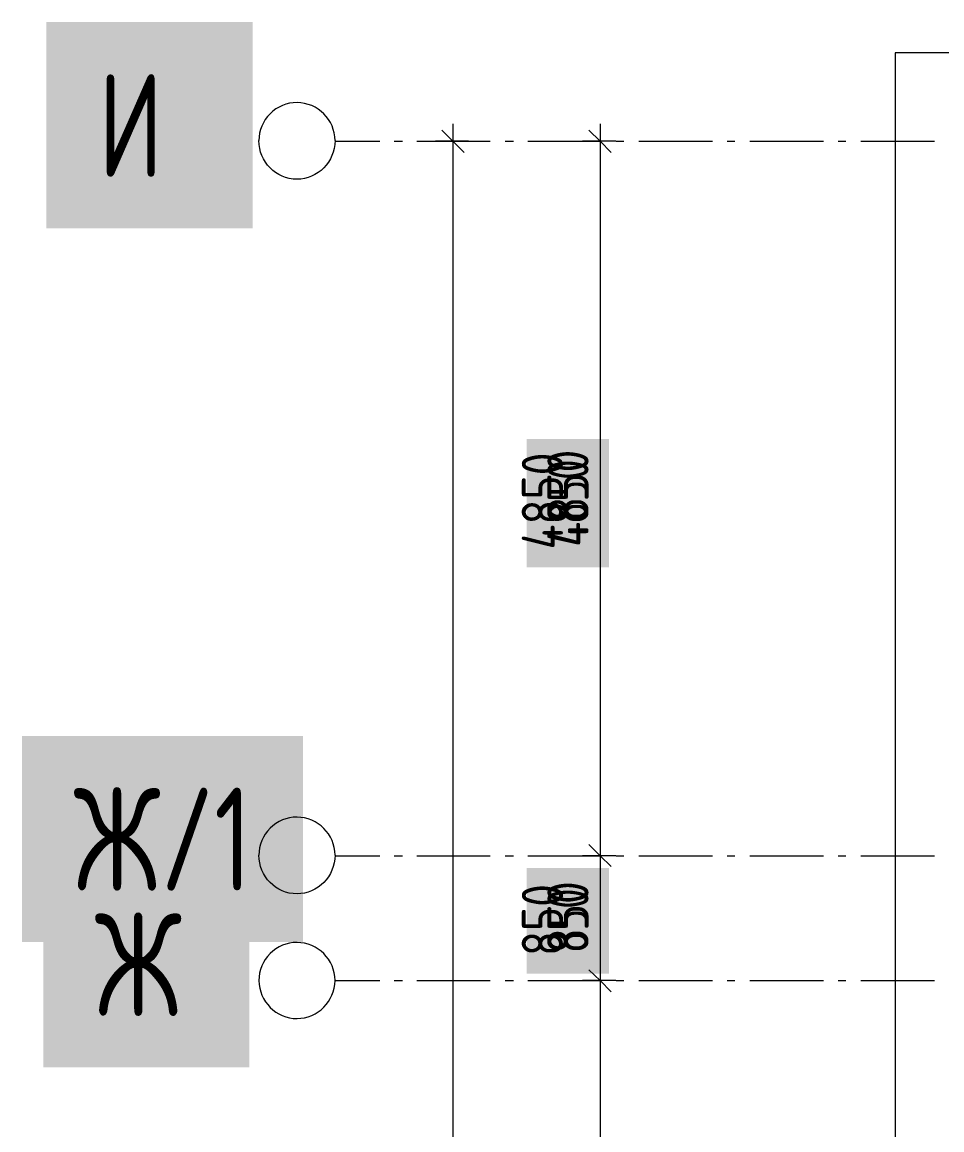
# Model space of a CAD drawing. Header units: millimetres. Extents: x -164500 to 426394, y -23753 to 102118.
# Drawn here: x -162757 to -156510, y 20866 to 28392 of the extents above; entities that cross this region are included whole.
import ezdxf

# ---------------------------------------------------------------- set-up
doc = ezdxf.new("R2010")
doc.units = ezdxf.units.MM
doc.layers.add('PDF _Геометрия', color=7, linetype='Continuous', true_color=0x1f1f1f)
doc.layers.add('PDF _Текст', color=7, linetype='Continuous')
doc.styles.get("Standard").update_dxf_attribs({"font": 'ГОСТ тип А.ttf'})
doc.styles.add('СПДС', font='ГОСТ тип А.ttf', dxfattribs={"width": 0.9})
doc.linetypes.add('зигзаг', pattern='A,0.00254,-5.08,[131,ltypeshp.shx,S=5.08,R=0,X=-5.08,Y=0],-10.16,[131,ltypeshp.shx,S=5.08,R=180,X=5.08,Y=0],-5.08', length=20.32254)

msp = doc.modelspace()

# ---------------------------------------------------------------- linework, layer by layer
at = {"layer": 'PDF _Геометрия', "color": 7, "lineweight": 9}
for points in [[(-117700.672, 24299.855), (-117700.672, 24702.307), (-122085.288, 24702.307), (-122085.288, 28184.582), (-156827.54, 28184.582), (-156827.54, -37.938), (-117700.672, -37.938), (-117700.672, 360.278)], [(-159831.107, 27701.639), (-159831.107, 445.005)], [(-158831.33, 27701.639), (-158831.33, 22728.171), (-158831.33, 21880.903), (-158831.33, 18724.827), (-158831.33, 17576.778), (-158831.33, 15572.987), (-158831.33, 13971.65), (-158831.33, 12573.656), (-158831.33, 11671.315), (-158831.33, 11069.754), (-158831.33, 8371.204), (-158831.33, 4164.515), (-158831.33, 445.005)], [(-160631.776, 27583.021), (-160326.759, 27583.021)], [(-160229.323, 27583.021), (-160174.251, 27583.021)], [(-160076.815, 27583.021), (-159576.926, 27583.021)], [(-159725.199, 27583.021), (-159831.107, 27583.021), (-159949.725, 27583.021)], [(-159475.254, 27583.021), (-159420.182, 27583.021)], [(-159322.746, 27583.021), (-158822.857, 27583.021)], [(-158725.421, 27583.021), (-158831.33, 27583.021), (-158949.948, 27583.021)], [(-158721.185, 27583.021), (-158670.349, 27583.021)], [(-158568.677, 27583.021), (-158068.788, 27583.021)], [(-157967.116, 27583.021), (-157916.28, 27583.021)], [(-157814.608, 27583.021), (-157314.719, 27583.021)], [(-157213.047, 27583.021), (-157162.211, 27583.021)], [(-157060.539, 27583.021), (-156560.65, 27583.021)], [(-160631.776, 22728.171), (-160326.759, 22728.171)], [(-160229.323, 22728.171), (-160174.251, 22728.171)], [(-160076.815, 22728.171), (-159576.926, 22728.171)], [(-159475.254, 22728.171), (-159420.182, 22728.171)], [(-159322.746, 22728.171), (-158822.857, 22728.171)], [(-158725.421, 22728.171), (-158831.33, 22728.171), (-158949.948, 22728.171)], [(-158721.185, 22728.171), (-158670.349, 22728.171)], [(-158568.677, 22728.171), (-158068.788, 22728.171)], [(-157967.116, 22728.171), (-157916.28, 22728.171)], [(-157814.608, 22728.171), (-157314.719, 22728.171)], [(-157213.047, 22728.171), (-157162.211, 22728.171)], [(-157060.539, 22728.171), (-156560.65, 22728.171)], [(-160229.323, 21880.903), (-160174.251, 21880.903)], [(-160076.815, 21880.903), (-159576.926, 21880.903)], [(-159475.254, 21880.903), (-159420.182, 21880.903)], [(-159322.746, 21880.903), (-158822.857, 21880.903)], [(-158725.421, 21880.903), (-158831.33, 21880.903), (-158949.948, 21880.903)], [(-158721.185, 21880.903), (-158670.349, 21880.903)], [(-158568.677, 21880.903), (-158068.788, 21880.903)], [(-157967.116, 21880.903), (-157916.28, 21880.903)], [(-157814.608, 21880.903), (-157314.719, 21880.903)], [(-157213.047, 21880.903), (-157162.211, 21880.903)], [(-157060.539, 21880.903), (-156560.65, 21880.903)]]:
    msp.add_lwpolyline(points, dxfattribs=at)
for points in [[(-160631.776, 27587.257, 0.41189855), (-160890.193, 27845.674, 0.41803279), (-161148.61, 27587.257)], [(-160631.776, 22732.408, 0.41189855), (-160890.193, 22990.825, 0.41803279), (-161148.61, 22732.408)], [(-160631.776, 21880.903, 0.41189855), (-160890.193, 22139.32, 0.41803279), (-161148.61, 21880.903, 0.41189855), (-160890.193, 21622.486, 0.4057377), (-160631.776, 21880.903), (-160326.759, 21880.903)]]:
    msp.add_lwpolyline(points, format="xyb", dxfattribs=at)
at = {"layer": 'PDF _Геометрия', "color": 7, "lineweight": 18}
for points in [[(-159754.853, 27506.767), (-159831.107, 27583.021), (-159907.361, 27659.275)], [(-158755.076, 27506.767), (-158831.33, 27583.021), (-158907.584, 27659.275)], [(-158755.076, 22656.154), (-158831.33, 22728.171), (-158907.584, 22804.426)], [(-158755.076, 21804.649), (-158831.33, 21880.903), (-158907.584, 21952.921)]]:
    msp.add_lwpolyline(points, dxfattribs=at)
at = {"layer": 'PDF _Геометрия', "color": 7, "linetype": 'зигзаг', "lineweight": 9}
for points in [[(-160890.193, 27324.604), (-161034.229, 27324.604), (-161148.61, 27443.222), (-161148.61, 27587.257)], [(-160631.776, 27587.257), (-160631.776, 27443.222), (-160750.394, 27324.604), (-160890.193, 27324.604)], [(-160890.193, 22469.754), (-161034.229, 22469.754), (-161148.61, 22588.372), (-161148.61, 22732.408)], [(-160631.776, 22732.408), (-160631.776, 22588.372), (-160750.394, 22469.754), (-160890.193, 22469.754)]]:
    msp.add_open_spline(points, degree=3, dxfattribs=at)

# ---------------------------------------------------------------- texts
at = {"linetype": 'зигзаг', "char_height": 700, "attachment_point": 4, "style": 'СПДС', "bg_fill": 1, "box_fill_scale": 1.5, "bg_fill_color": 7, "bg_fill_true_color": 16777215, "bg_fill_transparency": 0}
for s, insert in [('И', (-162241.978, 27692.283)), ('Ж/1', (-162407.203, 22841.475)), ('Ж', (-162263.161, 21989.937))]:
    msp.add_mtext(s, dxfattribs=dict(at, insert=insert))
at = {"linetype": 'зигзаг', "char_height": 279.8266, "attachment_point": 4, "rotation": 90, "style": 'СПДС', "bg_fill": 1, "box_fill_scale": 1.5, "bg_fill_color": 7, "bg_fill_true_color": 16777215, "bg_fill_transparency": 0}
for s, insert in [('4850', (-159049.603, 24828.823)), ('850', (-159049.603, 22066.596))]:
    msp.add_mtext(s, dxfattribs=dict(at, insert=insert))
at = {"layer": 'PDF _Текст', "linetype": 'зигзаг', "char_height": 279.8266, "attachment_point": 4, "rotation": 90}
for s, insert in [('4850', (-159223.045, 24809.671)), ('4850', (-159049.603, 24828.823)), ('850', (-159223.045, 22047.444)), ('850', (-159049.603, 22066.596))]:
    msp.add_mtext(s, dxfattribs=dict(at, insert=insert))

doc.saveas('drawing.dxf')
